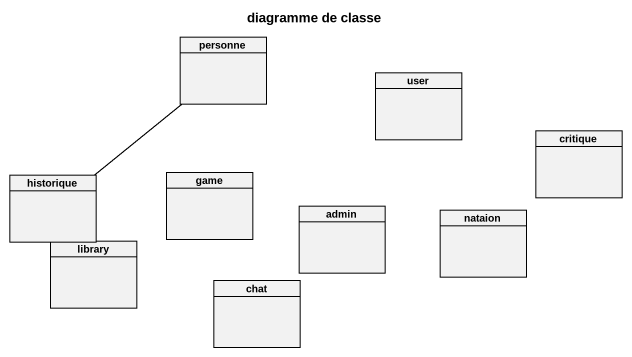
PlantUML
@startuml
title diagramme de classe
hide circle
hide empty members
class personne
class user
class critique
class game
class historique
class admin
class nataion
class library
class chat
personne -- historique
@enduml
